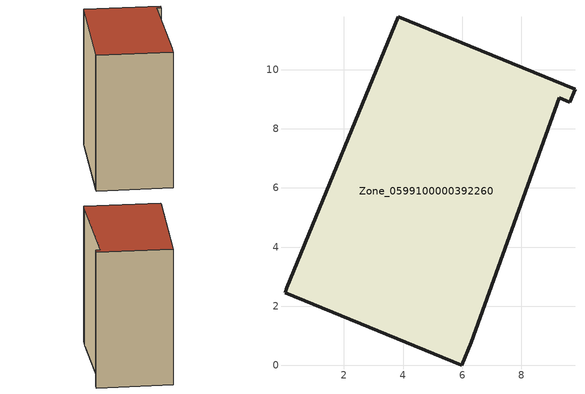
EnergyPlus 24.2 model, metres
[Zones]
Zone_0599100000392260
 floor ground (C_G): 9.28,9.05 6.31,0.79 5.98,0 0.01,2.45 0.07,2.63 3.83,11.79 9.81,9.34 9.63,8.9 z0
 wall outside (C_F): 9.63,8.9 9.81,9.34 3.83,11.79 0.07,2.63 0.01,2.45 5.98,0 6.31,0.79 9.28,9.05 9.63,8.9 z0:12.31
 roof outside (C_R): 6.31,0.79 9.28,9.05 9.63,8.9 9.81,9.34 3.83,11.79 0.07,2.63 0.01,2.45 5.98,0 z12.31
[BUILDING]
Pand.0599100000392260: North Axis=0; Terrain=City; Loads Convergence Tolerance Value=0.04; Temperature Convergence Tolerance Value=0.4; Solar Distribution=FullExterior; Maximum Number of Warmup Days=25; Minimum Number of Warmup Days=1
[Site:Location]
Rotterdam.The.Hague.AP_ZH_NLD Design_Conditions: Latitude=51.96; Longitude=4.45; Time Zone=1; Elevation=-4.5
[SITE:GROUNDTEMPERATURE:BUILDINGSURFACE]
18, 18, 18, 18, 18, 18, 18, 18, 18, 18, 18, 18
[MATERIAL] Thermal Absorptance=0.9; Solar Absorptance=0.7; Visible Absorptance=0.7
Name | Roughness | Thickness | Conductivity | Density | Specific Heat
G.TC.1992-2005 | MediumSmooth | 0.15 | 0.06 | 540 | 1210
F.TC.1992-2005 | Rough | 0.3 | 0.12 | 1920 | 840
R.TC.1992-2005 | MediumRough | 0.2 | 0.08 | 1500 | 1000
[CONSTRUCTION]
C_G: G.TC.1992-2005
C_F: F.TC.1992-2005
C_R: R.TC.1992-2005
[ZONE]
Zone_0599100000392260: Type=1; Multiplier=1; Ceiling Height=Autocalculate; Volume=Autocalculate; Floor Area=autocalculate; Part of Total Floor Area=Yes
[ZONEINFILTRATION:DESIGNFLOWRATE]
Infil_Zone_0599100000392260: Zone or ZoneList or Space or SpaceList=Zone_0599100000392260; Schedule=AlwaysOn; Design Flow Rate Calculation Method=Flow/Area; Flow Rate per Floor Area=0.0015; Constant Term Coefficient=1; Temperature Term Coefficient=0; Velocity Term Coefficient=0; Velocity Squared Term Coefficient=0
[HVACTEMPLATE:ZONE:IDEALLOADSAIRSYSTEM]
Zone_0599100000392260: Maximum Heating Supply Air Temperature=50; Minimum Cooling Supply Air Temperature=13; Maximum Heating Supply Air Humidity Ratio=0.0156; Minimum Cooling Supply Air Humidity Ratio=0.0077; Heating Limit=NoLimit; Cooling Limit=NoLimit; Dehumidification Control Type=ConstantSensibleHeatRatio; Cooling Sensible Heat Ratio=0.7; Dehumidification Setpoint=60; Humidification Control Type=None; Humidification Setpoint=30; Outdoor Air Method=None; Outdoor Air Flow Rate per Person=0.00944; Outdoor Air Flow Rate per Zone Floor Area=0; Outdoor Air Flow Rate per Zone=0; Demand Controlled Ventilation Type=None; Outdoor Air Economizer Type=NoEconomizer; Heat Recovery Type=None; Sensible Heat Recovery Effectiveness=0.7; Latent Heat Recovery Effectiveness=0.65
[ZONECONTROL:THERMOSTAT]
ThermostatControl_Zone_0599100000392260: Zone or ZoneList=Zone_0599100000392260; Control Type Schedule=DualSetpointControlType; Control 1=Thermostat_Zone_0599100000392260; Temperature Difference Between Cutout And Setpoint=0
[THERMOSTATSETPOINT:DUALSETPOINT]
Thermostat_Zone_0599100000392260: Heating Setpoint Temperature Schedule=HeatingSetpoint_Zone_0599100000392260; Cooling Setpoint Temperature Schedule=CoolingSetpoint_Zone_0599100000392260
[SCHEDULE:COMPACT]
HeatingSetpoint_Zone_0599100000392260: Through: 12/31, For: AllDays, Until: 24:00, 21
CoolingSetpoint_Zone_0599100000392260: Through: 12/31, For: AllDays, Until: 24:00, 24
DualSetpointControlType: Through: 12/31, For: AllDays, Until: 24:00, 4
AlwaysOn: Through: 12/31, For: AllDays, Until: 24:00, 1
